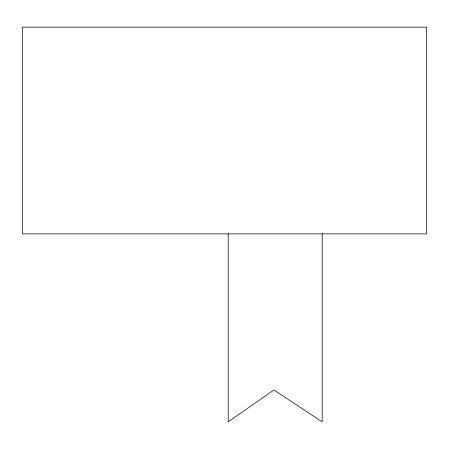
<?xml version="1.0" encoding="UTF-8"?>
<svg xmlns="http://www.w3.org/2000/svg" width="449" height="449" viewBox="0 0 449 449"><rect width="100%" height="100%" fill="white"/><g stroke="black" fill="none" stroke-linecap="round" stroke-linejoin="round"><path stroke-width="0.67" d="M322.191 233.895L322.191 421.852L273.929 389.979L228.21 421.852L228.21 233.895M426.55 27.148L22.45 27.148L22.45 233.895L426.55 233.895L426.55 27.148"/></g></svg>
